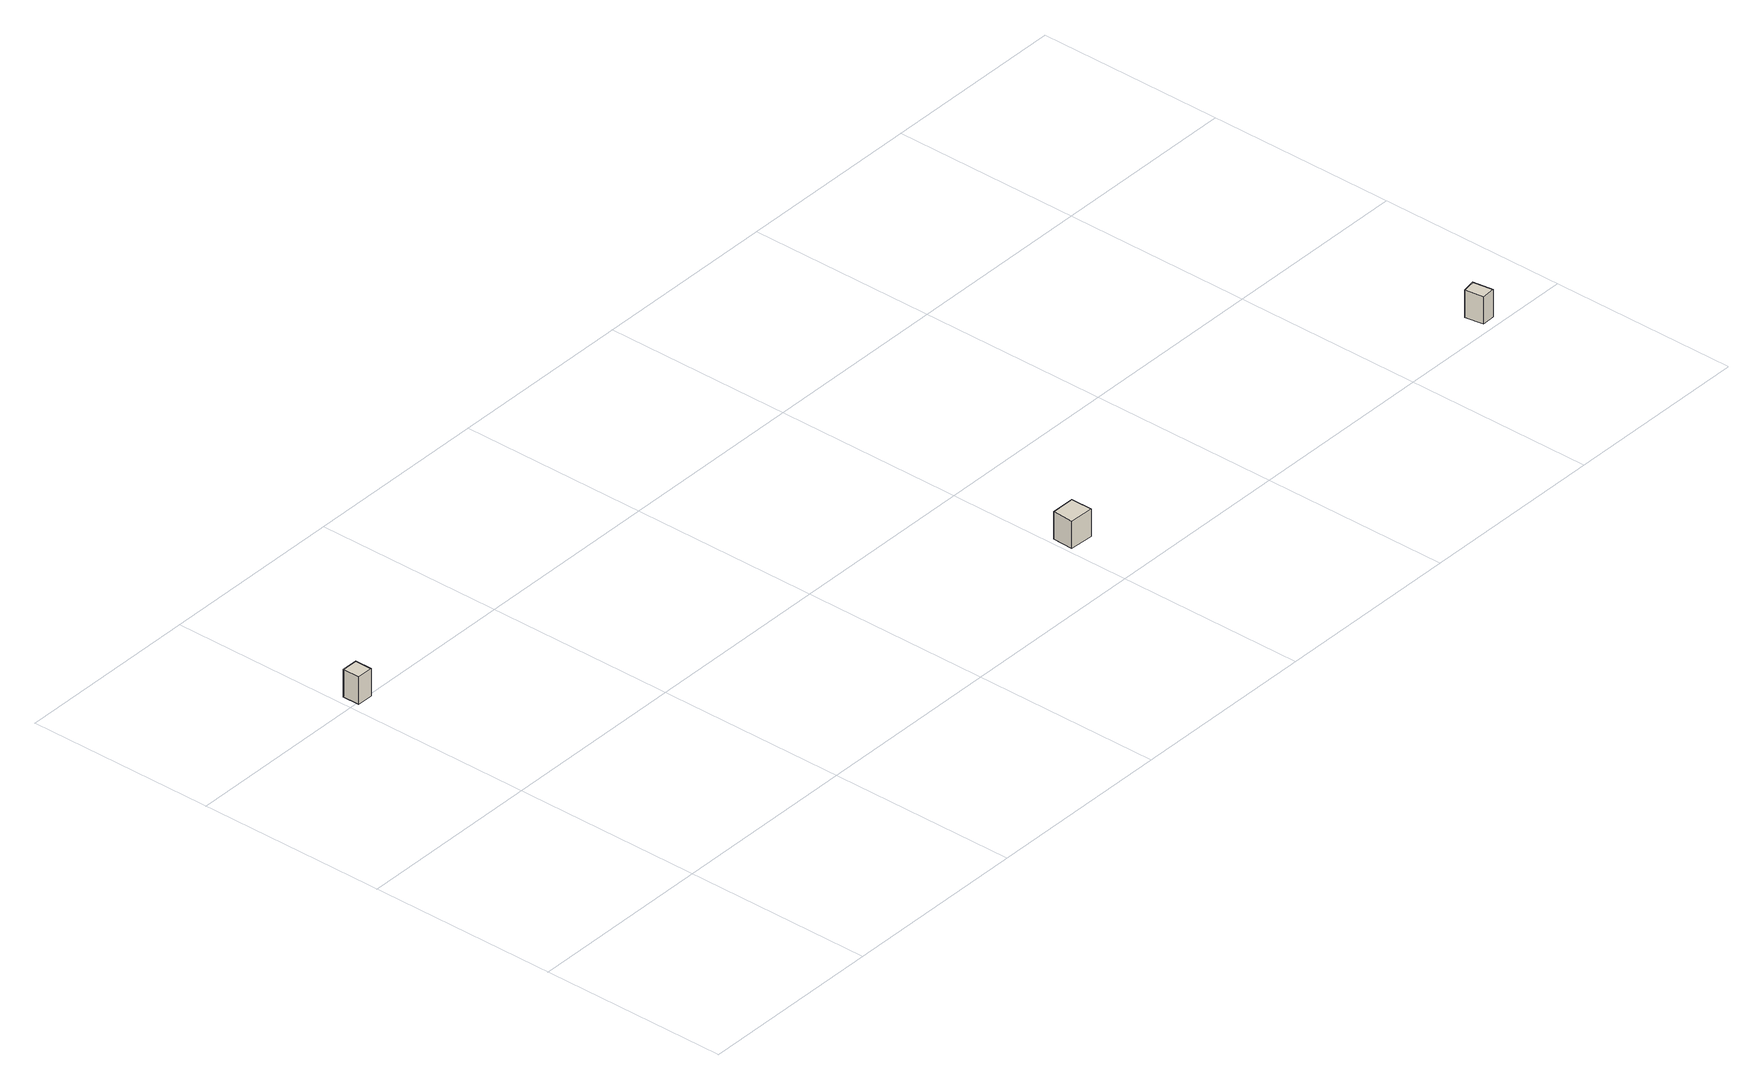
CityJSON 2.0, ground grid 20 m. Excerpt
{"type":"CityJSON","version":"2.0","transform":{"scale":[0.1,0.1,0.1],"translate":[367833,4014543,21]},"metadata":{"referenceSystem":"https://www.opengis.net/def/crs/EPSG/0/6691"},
"CityObjects":{
"building1":{"type":"Building","attributes":{"枝番":1,"利根川水系渡良瀬川洪水浸水想定区域（計画規模）.規模":"L1","利根川水系渡良瀬川洪水浸水想定区域（計画規模）.浸水ランク":"1","利根川水系渡良瀬川洪水浸水想定区域（計画規模）.浸水深":0.19,"利根川水系渡良瀬川洪水浸水想定区域（想定最大規模）.規模":"L2","利根川水系渡良瀬川洪水浸水想定区域（想定最大規模）.浸水ランク":"2","利根川水系渡良瀬川洪水浸水想定区域（想定最大規模）.浸水深":2.25,"利根川水系渡良瀬川洪水浸水想定区域（想定最大規模）.継続時間":8.5,"利根川水系矢場川洪水浸水想定区域（想定最大規模）.規模":"L2","利根川水系矢場川洪水浸水想定区域（想定最大規模）.浸水ランク":"1","利根川水系矢場川洪水浸水想定区域（想定最大規模）.浸水深":0.07,"利根川水系多々良川洪水浸水想定区域（想定最大規模）.規模":"L2","利根川水系多々良川洪水浸水想定区域（想定最大規模）.浸水ランク":"1","利根川水系多々良川洪水浸水想定区域（想定最大規模）.浸水深":0.14,"BuildingDetails.prefecture":"10","BuildingDetails.city":"10207"},"geometry":[{"type":"Solid","lod":"1","boundaries":[[[[0,1,2,3]],[[2,4,5,3]],[[1,6,4,2]],[[0,7,6,1]],[[3,5,7,0]],[[4,6,7,5]]]]}]},
"building2":{"type":"Building","attributes":{"枝番":1,"利根川水系渡良瀬川洪水浸水想定区域（計画規模）.規模":"L1","利根川水系渡良瀬川洪水浸水想定区域（想定最大規模）.規模":"L2","利根川水系渡良瀬川洪水浸水想定区域（想定最大規模）.浸水ランク":"2","利根川水系渡良瀬川洪水浸水想定区域（想定最大規模）.浸水深":2.15,"利根川水系渡良瀬川洪水浸水想定区域（想定最大規模）.継続時間":9,"利根川水系矢場川洪水浸水想定区域（想定最大規模）.規模":"L2","利根川水系多々良川洪水浸水想定区域（計画規模）.規模":"L1","利根川水系多々良川洪水浸水想定区域（想定最大規模）.規模":"L2","usage":"451","BuildingDetails.prefecture":"10","BuildingDetails.city":"10207","BuildingDetails.surveyYear":2016},"geometry":[{"type":"Solid","lod":"1","boundaries":[[[[8,9,10,11]],[[10,12,13,11]],[[9,14,12,10]],[[8,15,14,9]],[[11,13,15,8]],[[12,14,15,13]]]]}]},
"building3":{"type":"Building","attributes":{"枝番":1,"利根川水系渡良瀬川洪水浸水想定区域（計画規模）.規模":"L1","利根川水系渡良瀬川洪水浸水想定区域（計画規模）.浸水ランク":"1","利根川水系渡良瀬川洪水浸水想定区域（計画規模）.浸水深":0.28,"利根川水系渡良瀬川洪水浸水想定区域（想定最大規模）.規模":"L2","利根川水系渡良瀬川洪水浸水想定区域（想定最大規模）.浸水ランク":"2","利根川水系渡良瀬川洪水浸水想定区域（想定最大規模）.浸水深":2.37,"利根川水系渡良瀬川洪水浸水想定区域（想定最大規模）.継続時間":12.8,"利根川水系矢場川洪水浸水想定区域（想定最大規模）.規模":"L2","利根川水系矢場川洪水浸水想定区域（想定最大規模）.浸水ランク":"1","利根川水系矢場川洪水浸水想定区域（想定最大規模）.浸水深":0.17,"利根川水系多々良川洪水浸水想定区域（計画規模）.規模":"L1","利根川水系多々良川洪水浸水想定区域（計画規模）.浸水ランク":"1","利根川水系多々良川洪水浸水想定区域（計画規模）.浸水深":0.04,"利根川水系多々良川洪水浸水想定区域（想定最大規模）.規模":"L2","利根川水系多々良川洪水浸水想定区域（想定最大規模）.浸水ランク":"1","利根川水系多々良川洪水浸水想定区域（想定最大規模）.浸水深":0.23,"利根川水系利根川洪水浸水想定区域（想定最大規模）.規模":"L2","利根川水系利根川洪水浸水想定区域（想定最大規模）.浸水ランク":"1","利根川水系利根川洪水浸水想定区域（想定最大規模）.浸水深":0.052,"BuildingDetails.prefecture":"10","BuildingDetails.city":"10207"},"geometry":[{"type":"Solid","lod":"1","boundaries":[[[[16,17,18,19]],[[18,20,21,19]],[[17,22,20,18]],[[16,23,22,17]],[[19,21,23,16]],[[20,22,23,21]]]]}]}
},
"vertices":[
[4,411,6],[21,411,6],[21,393,6],[4,393,6],[21,393,36],[4,393,36],[21,411,36],[4,411,36],
[598,60,8],[599,82,8],[624,82,8],[624,59,8],[624,82,38],[624,59,38],[599,82,38],[598,60,38],
[1107,30,1],[1121,32,1],[1124,11,1],[1110,10,1],[1124,11,31],[1110,10,31],[1121,32,31],[1107,30,31]
]}
